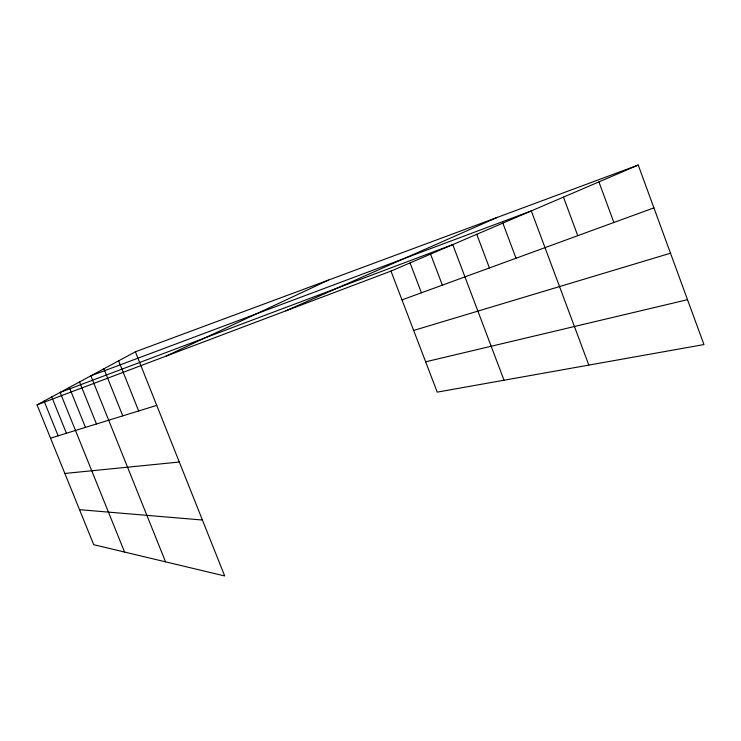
<?xml version="1.0" encoding="UTF-8"?>
<svg xmlns="http://www.w3.org/2000/svg" width="741" height="741" viewBox="0 0 741 741"><rect width="100%" height="100%" fill="white"/><g stroke="black" fill="none" stroke-linecap="round" stroke-linejoin="round"><path stroke-width="1.11" d="M135.381 351.79L224.699 575.952L93.718 544.691L37.05 404.882L135.381 351.79L638.233 165.048L703.95 344.565L437.236 392.137L390.97 271.095L638.233 165.048M166.104 356.097L328.448 280.098M285.813 310.84L497.341 217.372M37.05 404.882L390.97 271.095M401.983 299.892L653.914 207.869M50.545 438.172L156.731 405.373M413.654 330.44L670.512 253.209M425.649 361.803L687.518 299.688M64.847 473.462L179.303 462.032M79.528 509.678L202.413 520.025M124.571 552.054L60.123 392.424L452.742 244.604L504.028 380.226M51.74 396.944L66.421 433.263M44.08 401.085L58.141 435.828M79.537 381.939L96.46 423.991M69.348 387.441L85.456 427.39M118.634 360.839L138.66 410.949M103.907 368.786L122.765 415.858M165.549 561.835L90.856 375.826L531.306 210.907L588.826 365.1M410.042 262.916L421.425 292.797M430.577 254.107L442.358 285.146M502.852 223.115L516.023 258.238M476.759 234.304L489.43 267.955M563.466 197.125L577.767 235.684M598.923 181.916L613.881 222.495"/></g></svg>
